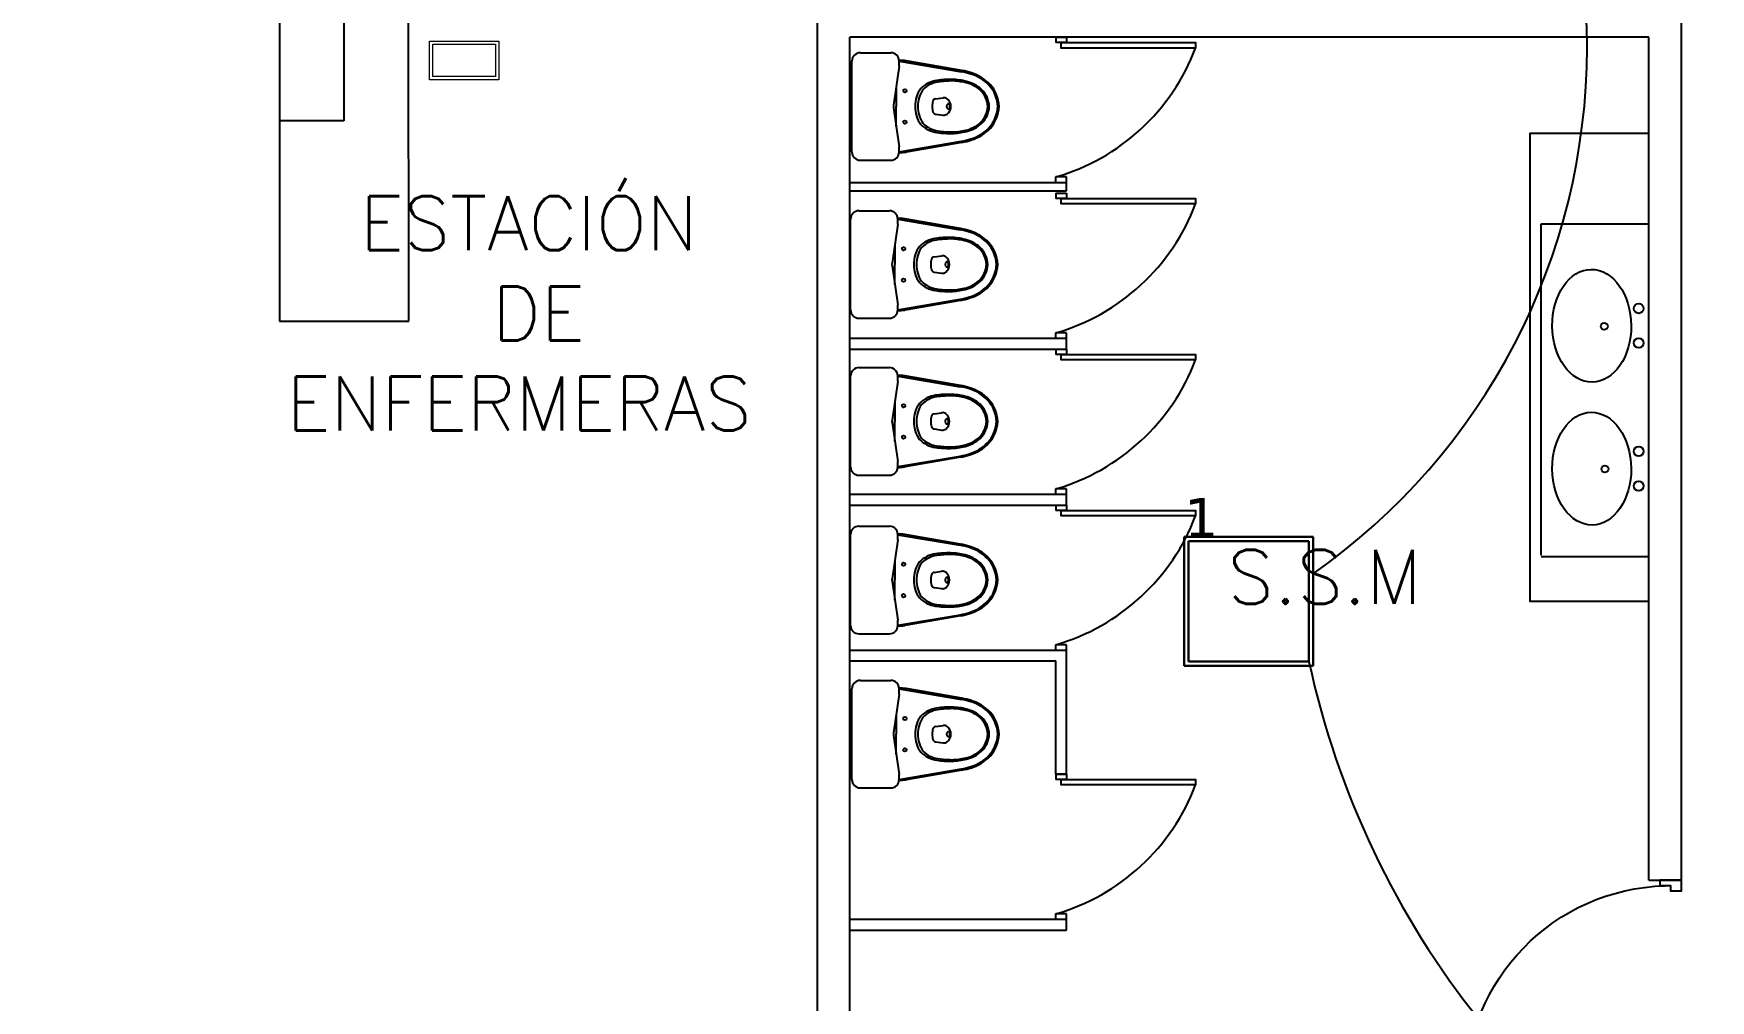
# Model space of a CAD drawing. Header units: metres. Extents: x -39 to 21688, y -24 to 9022.
# Drawn here: x 16.22 to 23.98, y 36.46 to 40.94 of the extents above; entities that cross this region are included whole.
import ezdxf

# ---------------------------------------------------------------- set-up
doc = ezdxf.new("R2010")
doc.units = ezdxf.units.M
doc.header["$MEASUREMENT"] = 0
doc.linetypes.add('CONTINUA', pattern=[0])
for name, color, linetype in [('AN-TEXTO', 3, 'Continuous'), ('AR-CALLES', 4, 'Continuous'), ('AR-MOBILIRIO', 1, 'Continuous'), ('AR-MUROS', 6, 'Continuous'), ('AR-PUERTAS', 2, 'Continuous'), ('AR-VENTANAS', 2, 'Continuous'), ('S.H.', 2, 'Continuous')]:
    doc.layers.add(name, color=color, linetype=linetype)
doc.layers.add('DLX_TERR_LUM', color=7, linetype='Continuous', true_color=0xffd400)
doc.layers.add('DLX_TERR_LUMKEY_IDX', color=7, linetype='Continuous', true_color=0x969696)
doc.styles.add('REGULAR-2.5', font='romans.shx', dxfattribs={"height": 2.5})
doc.styles.add('TableTextStyle', font='')
doc.styles.get('TableTextStyle').set_extended_font_data('VERDANA.TTF')

# ---------------------------------------------------------------- blocks, each defined once
blk = doc.blocks.new('AR-PUERTA DE BAÑOS')
at = {"layer": 'AR-PUERTAS', "linetype": 'Continuous'}
for p, q in [((1106.1205, 652.9769), (1106.1705, 652.9769)), ((1106.1205, 652.9769), (1106.1205, 652.9519)), ((1106.1705, 652.9519), (1106.1205, 652.9519)), ((1106.1705, 652.9769), (1106.1705, 652.9519)), ((1106.1705, 652.33), (1106.1205, 652.33)), ((1106.1205, 652.305), (1106.1205, 652.33)), ((1106.1205, 652.305), (1106.1705, 652.305)), ((1106.1705, 652.305), (1106.1705, 652.33))]:
    blk.add_line(p, q, dxfattribs=at)
blk.add_lwpolyline([(1106.1455, 652.9519), (1106.7676, 652.9519), (1106.7676, 652.9269), (1106.1455, 652.9269)], close=True, dxfattribs=at)
blk.add_arc((1105.848, 653.2746), 0.9831, 286.08942, 339.29005, dxfattribs=at)
blk = doc.blocks.new('LAVATORIO2 POZAS')
at = {"layer": 'AR-MOBILIRIO'}
for p, q in [((346.5117, 176.2334), (346.5117, 176.9673)), ((346.5117, 176.9673), (347.0117, 176.9673)), ((347.0117, 175.4276), (347.0117, 176.9673)), ((346.5117, 175.4334), (346.5117, 176.2334)), ((346.5117, 175.4276), (347.0117, 175.4276))]:
    blk.add_line(p, q, dxfattribs=at)
for centre, radius in [((346.9642, 176.5751), 0.0226), ((346.8047, 176.4922), 0.0161), ((346.9642, 176.4151), 0.0226), ((346.9642, 175.9134), 0.0226), ((346.8077, 175.8324), 0.0161), ((346.9642, 175.7534), 0.0226)]:
    blk.add_circle(centre, radius, dxfattribs=at)
for centre in [(346.7465, 176.4952), (346.7465, 175.8335)]:
    blk.add_ellipse(centre, major_axis=(-0.002, 0.261), ratio=0.699963, dxfattribs=at)
blk = doc.blocks.new('1p-toppiece')
at = {"layer": 'AR-MOBILIRIO'}
for p, q in [((-0.0465, 0.2599), (-0.1921, 0.2599)), ((-0.5324, 0.1743), (-0.2653, 0.2204)), ((-0.2321, 0.219), (-0.5307, 0.1685)), ((-0.2321, 0.2199), (-0.2321, 0.1949)), ((-0.2048, 0.0084), (-0.2321, 0.1949)), ((-0.0065, 0.2199), (-0.0065, -0.2145)), ((-0.218, 0.0984), (-0.218, 0.0026)), ((-0.485, 0.0026), (-0.485, 0.0026)), ((-0.485, 0.0026), (-0.485, 0.0026)), ((-0.485, 0.0026), (-0.485, 0.0026)), ((-0.485, 0.0026), (-0.485, 0.0026)), ((-0.485, 0.0026), (-0.485, 0.0026)), ((-0.485, 0.0026), (-0.485, 0.0026)), ((-0.485, 0.0026), (-0.485, 0.0026)), ((-0.485, 0.0026), (-0.485, 0.0026)), ((-0.4056, 0.0389), (-0.4432, 0.044)), ((-0.218, -0.0931), (-0.218, 0.0026)), ((-0.4056, -0.0337), (-0.4432, -0.0388)), ((-0.2321, -0.1895), (-0.2048, -0.0032)), ((-0.5324, -0.1691), (-0.2653, -0.2152)), ((-0.2321, -0.2138), (-0.5307, -0.1633)), ((-0.2321, -0.1895), (-0.2321, -0.2145)), ((-0.0465, -0.2545), (-0.1921, -0.2545))]:
    blk.add_line(p, q, dxfattribs=at)
blk.add_lwpolyline([(-0.467, -0.0094, 0.139005), (-0.4641, -0.0086, 0.107089), (-0.4613, -0.0059, 0.080212), (-0.4596, -0.0022, 0.06796), (-0.4589, 0.0026, 0.06796), (-0.4596, 0.0074, 0.080212), (-0.4613, 0.0111, 0.107089), (-0.4641, 0.0138, 0.139005), (-0.467, 0.0146, 0.139005), (-0.4699, 0.0138, 0.107089), (-0.4727, 0.0111, 0.080212), (-0.4744, 0.0074, 0.06796), (-0.4751, 0.0026, 0.06796), (-0.4744, -0.0022, 0.080212), (-0.4727, -0.0059, 0.107089), (-0.4699, -0.0086, 0.139005)], format="xyb", close=True, dxfattribs=at)
for centre in [(-0.26, 0.0776), (-0.26, -0.0724)]:
    blk.add_circle(centre, 0.008, dxfattribs=at)
for centre, radius, start, end in [((-0.1921, 0.2199), 0.04, 90, 180), ((-0.0465, 0.2199), 0.04, 0, 90), ((-0.5176, -0.0341), 0.2058, 106.92697, 136.49302), ((-0.4821, -0.1173), 0.2959, 99.79293, 108.8085), ((-0.4821, -0.1197), 0.2923, 99.58484, 108.43225), ((-0.2398, 0.0726), 0.15, 87.03889, 99.79293), ((-0.5453, -0.0037), 0.1648, 137.52725, 177.80641), ((-0.5449, -0.0037), 0.1593, 137.17458, 177.74774), ((-0.5415, -0.0033), 0.1217, 134.11418, 177.24004), ((-0.5178, -0.0338), 0.1997, 106.5054, 136.11269), ((-0.5408, -0.0032), 0.1154, 133.44231, 177.12854), ((-0.5194, -0.0311), 0.157, 102.7254, 132.83076), ((-0.5197, -0.0304), 0.1497, 101.86665, 132.11554), ((-0.4817, -0.1477), 0.2793, 90.66687, 104.99291), ((-0.4817, -0.1562), 0.2808, 90.68187, 104.19332), ((-0.4744, -0.2966), 0.4284, 81.75873, 91.41788), ((-0.4878, -0.3624), 0.487, 81.70499, 89.67607), ((-0.434, -0.0023), 0.1229, 44.00697, 82.2929), ((-0.4307, -0.0038), 0.1323, 44.30183, 82.29504), ((-0.46, 0.0059), 0.1381, 358.63523, 34.00419), ((-0.4407, 0.0084), 0.1319, 357.46662, 37.44602), ((-0.5453, 0.0089), 0.1648, 182.19359, 222.47275), ((-0.5449, 0.0088), 0.1593, 182.25226, 222.82542), ((-0.5415, 0.0084), 0.1217, 182.75996, 225.88582), ((-0.5408, 0.0084), 0.1154, 182.87146, 226.55769), ((-0.4344, 0.0026), 0.0456, 126.18323, 180), ((-0.4344, 0.0026), 0.0456, 180, 233.81677), ((-0.4465, 0.0192), 0.025, 82.23483, 126.18323), ((-0.4076, 0.024), 0.015, 13.76961, 82.23483), ((-0.4951, 0.0026), 0.1051, 0, 13.76961), ((-0.4951, 0.0026), 0.1051, 346.23039, 0), ((-0.46, -0.0007), 0.1381, 325.99581, 1.36477), ((-0.4407, -0.0032), 0.1319, 322.55398, 2.53338), ((-0.2444, 0.0026), 0.04, 351.67758, 8.31416), ((-0.5194, 0.0362), 0.157, 227.16924, 257.2746), ((-0.5197, 0.0356), 0.1497, 227.88446, 258.13335), ((-0.4465, -0.0141), 0.025, 233.81677, 277.76517), ((-0.434, 0.0075), 0.1229, 277.7071, 315.99303), ((-0.4076, -0.0189), 0.015, 277.76517, 346.23039), ((-0.5176, 0.0393), 0.2058, 223.50698, 253.07303), ((-0.5178, 0.039), 0.1997, 223.88731, 253.4946), ((-0.4821, 0.1224), 0.2959, 251.1915, 260.20707), ((-0.4821, 0.1249), 0.2923, 251.56775, 260.41516), ((-0.4817, 0.1528), 0.2793, 255.00709, 269.33313), ((-0.4817, 0.1613), 0.2808, 255.80668, 269.31813), ((-0.4878, 0.3675), 0.487, 270.32393, 278.29501), ((-0.4744, 0.3018), 0.4284, 268.58212, 278.24127), ((-0.4307, 0.009), 0.1323, 277.70496, 315.69817), ((-0.2398, -0.0674), 0.15, 260.20707, 272.96597), ((-0.1921, -0.2145), 0.04, 180, 270), ((-0.0465, -0.2145), 0.04, 270, 360)]:
    blk.add_arc(centre, radius, start, end, dxfattribs=at)
blk = doc.blocks.new('AR-PUERTA 1')
at = {"layer": 'AR-PUERTAS', "linetype": 'Continuous'}
for points in [[(0.9542, 0.0333), (0.9542, 0.9576), (0.9292, 0.9576), (0.9292, 0.0333)], [(0.0042, 0.0583), (0.0042, 0.0083), (0.0291, 0.0083), (0.0291, -0.0416), (-0.0208, -0.0416), (-0.0208, 0.0583)], [(0.9292, 0.0083), (0.9292, -0.0416), (0.9792, -0.0416), (0.9792, 0.0583), (0.9542, 0.0583), (0.9542, 0.0083)]]:
    blk.add_lwpolyline(points, close=True, dxfattribs=at)
blk.add_arc((0.9542, 0.0083), 0.9493, 89.99887, 178.49317, dxfattribs=at)
blk = doc.blocks.new('AR-MOB. RECEPCION')
at = {"layer": 'AR-MOBILIRIO', "extrusion": (-1.60905e-07, -3.9026e-07, 1)}
for p, q in [((-0.5947, 2.835, 0), (-0.5947, -2.8519, 0)), ((0.0041, -2.8528, 0), (-0.0002, 0.1339, 0))]:
    blk.add_line(p, q, dxfattribs=at)
at = {"layer": 'AR-MOBILIRIO', "extrusion": (-1.62179e-07, 3.89732e-07, 1)}
blk.add_line((-0.2986, -0.8494, 0), (-0.2968, -1.9244, 0), dxfattribs=at)
at = {"layer": 'AR-MOBILIRIO', "extrusion": (5.23727e-07, 2.57156e-07, 1)}
for q in [(-0.5968, -1.9249, 0), (-0.2968, -1.9244, 0)]:
    blk.add_line((-0.2968, -1.9244, 0), q, dxfattribs=at)
at = {"layer": 'AR-MOBILIRIO', "extrusion": (5.25003e-07, 5.22834e-07, 1)}
blk.add_line((-0.5947, -2.8519, 0), (0.0041, -2.8528, 0), dxfattribs=at)
at = {"layer": 'AR-MOBILIRIO', "linetype": 'CONTINUA', "lineweight": 5, "elevation": 0}
for points in [[(0.1001, -1.5556), (0.4201, -1.5556), (0.4201, -1.7356), (0.1001, -1.7356)], [(0.4051, -1.5706), (0.4051, -1.7206), (0.1151, -1.7206), (0.1151, -1.5706)]]:
    blk.add_lwpolyline(points, close=True, dxfattribs=at)

msp = doc.modelspace()

# ---------------------------------------------------------------- linework, layer by layer
at = {"layer": 'AR-MUROS'}
for p, q in [((20.00326, 40.25104), (21.00326, 40.25104)), ((21.00326, 40.21254), (21.00326, 40.26254)), ((20.00326, 40.21254), (21.00326, 40.21254)), ((20.00326, 39.52914), (21.00326, 39.52914)), ((21.00326, 39.47914), (21.00326, 39.52914)), ((20.00326, 39.47914), (21.00326, 39.47914)), ((20.00326, 38.80725), (21.00326, 38.80725)), ((20.00326, 38.75725), (21.00326, 38.75725)), ((21.00326, 38.75725), (21.00326, 38.80725)), ((20.00326, 38.08535), (21.00326, 38.08535)), ((21.00326, 38.03535), (21.00326, 38.08535)), ((20.00326, 38.03535), (20.95326, 38.03535)), ((20.95326, 37.51125), (20.95326, 38.03535)), ((21.00326, 37.51125), (21.00326, 38.03535)), ((20.00326, 36.83935), (21.00326, 36.83935)), ((21.00326, 36.78935), (21.00326, 36.83935)), ((20.00326, 36.78935), (21.00326, 36.78935))]:
    msp.add_line(p, q, dxfattribs=at)
for points in [[(19.85, 35.54888), (19.85, 46.29698)], [(23.85, 37.02058), (23.85, 42.395)], [(20, 35.69888), (20, 40.92293)], [(23.7, 40.92293), (20, 40.92293)], [(23.7, 37.02058), (23.7, 40.92293)], [(23.7, 38.31091), (23.15, 38.31091), (23.15, 40.47942), (23.7, 40.47942)], [(21.00326, 37.51125), (20.95326, 37.51125)], [(23.7, 37.02058), (23.85, 37.02058)]]:
    msp.add_lwpolyline(points, dxfattribs=at)
at = {"layer": 'AR-PUERTAS'}
msp.add_circle((22.62406, 27.62249), 40.08066, dxfattribs=at)
at = {"layer": 'AR-VENTANAS'}
for centre, radius, start, end in [((20.43869, 40.87556), 2.97439, 305.01389, 54.98611), ((26.05305, 38.88308), 4.01876, 192.218156, 297.802881)]:
    msp.add_arc(centre, radius, start, end, dxfattribs=at)
at = {"layer": 'DLX_TERR_LUM'}
for points in [[(22.14532, 38.60957, 0), (21.54832, 38.60957, 0)], [(21.54832, 38.60957, 0), (21.54832, 38.60957, 0)], [(21.54832, 38.60957, 0), (22.14532, 38.60957, 0)], [(21.54832, 38.60957, 0), (21.54832, 38.01257, 0)], [(21.54832, 38.01257, 0), (21.54832, 38.60957, 0)], [(21.54832, 38.60957, 0), (21.54832, 38.60957, 0)], [(21.54832, 38.01257, 0), (21.54832, 38.60957, 0)], [(21.54832, 38.60957, 0), (22.14532, 38.60957, 0)], [(21.54832, 38.60957, 0), (21.54832, 38.01257, 0)], [(22.14532, 38.60957, 0), (21.54832, 38.60957, 0)], [(22.12532, 38.58957, 0), (21.56832, 38.58957, 0)], [(21.56832, 38.58957, 0), (21.56832, 38.03257, 0)], [(21.56832, 38.58957, 0), (22.12532, 38.58957, 0)], [(21.56832, 38.03257, 0), (21.56832, 38.58957, 0)], [(22.12532, 38.03257, 0), (22.12532, 38.58957, 0)], [(22.12532, 38.58957, 0), (22.12532, 38.03257, 0)], [(22.14532, 38.60957, 0), (22.14532, 38.60957, 0)], [(22.14532, 38.01257, 0), (22.14532, 38.60957, 0)], [(22.14532, 38.60957, 0), (22.14532, 38.60957, 0)], [(22.14532, 38.60957, 0), (22.14532, 38.01257, 0)], [(22.14532, 38.60957, 0), (22.14532, 38.01257, 0)], [(22.14532, 38.01257, 0), (22.14532, 38.60957, 0)], [(21.54832, 38.01257, 0), (21.54832, 38.01257, 0)], [(21.54832, 38.01257, 0), (22.14532, 38.01257, 0)], [(22.14532, 38.01257, 0), (21.54832, 38.01257, 0)], [(21.54832, 38.01257, 0), (21.54832, 38.01257, 0)], [(22.14532, 38.01257, 0), (21.54832, 38.01257, 0)], [(21.54832, 38.01257, 0), (22.14532, 38.01257, 0)], [(21.56832, 38.03257, 0), (22.12532, 38.03257, 0)], [(22.12532, 38.03257, 0), (21.56832, 38.03257, 0)], [(22.14532, 38.01257, 0), (22.14532, 38.01257, 0)], [(22.14532, 38.01257, 0), (22.14532, 38.01257, 0)]]:
    msp.add_polyline3d(points, dxfattribs=at)

# ---------------------------------------------------------------- block references
msp.add_blockref('LAVATORIO2 POZAS', (-323.31166, -136.90795))
at = {"layer": 'AR-CALLES', "rotation": 359.9998818690886}
msp.add_blockref('AR-MOB. RECEPCION', (17.95398, 42.46106, 0), dxfattribs=at)
at = {"layer": 'AR-MUROS'}
for p in [(-1085.16719, -612.05397), (-1085.16719, -612.77586), (-1085.16719, -613.49776), (-1085.16719, -614.21965), (-1085.16723, -615.46565)]:
    msp.add_blockref('AR-PUERTA DE BAÑOS', p, dxfattribs=at)
at = {"layer": 'AR-MUROS', "xscale": -1, "rotation": 90}
msp.add_blockref('AR-PUERTA 1', (23.80836, 36.99976), dxfattribs=at)
at = {"layer": 'S.H.', "xscale": 0.9681450398693042, "yscale": 0.9681450398693042, "zscale": 0.9681450398693042, "rotation": 180}
for p in [(20.00347, 40.60497), (19.99695, 39.87348), (19.99695, 39.14712), (19.99695, 38.41282), (20.00347, 37.699)]:
    msp.add_blockref('1p-toppiece', p, dxfattribs=at)

# ---------------------------------------------------------------- texts
at = {"layer": 'AN-TEXTO', "char_height": 0.25, "attachment_point": 1, "style": 'REGULAR-2.5'}
for s, width, heights, insert in [('\\pi0.95301;ESTACIÓN\\P\\pi1.5661;DE\\P\\pi0.61372;ENFERMERAS', 3.5369651, [0], (16.77775, 40.18641)), ('S.S.M', 1.0521667, [0.38001], (21.7486, 38.54926))]:
    msp.add_mtext_dynamic_manual_height_columns(s, width=width, gutter_width=1.25, heights=heights, dxfattribs=dict(at, insert=insert))
at = {"layer": 'DLX_TERR_LUMKEY_IDX', "style": 'TableTextStyle'}
msp.add_text('1', height=0.18, dxfattribs=at).set_placement((21.54832, 38.60957))

doc.saveas('drawing.dxf')
